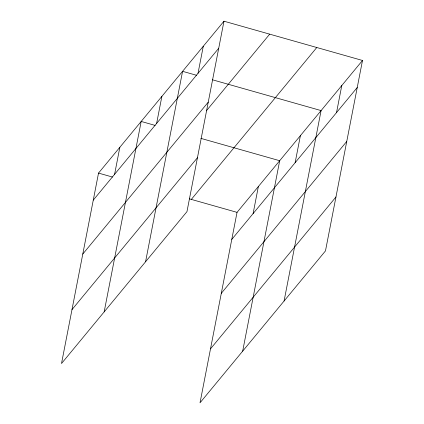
<?xml version="1.0" encoding="UTF-8"?>
<svg xmlns="http://www.w3.org/2000/svg" width="424" height="424" viewBox="0 0 424 424"><rect width="100%" height="100%" fill="white"/><g stroke="black" fill="none" stroke-linecap="round" stroke-linejoin="round"><path stroke-width="0.64" d="M223.978 21.2L98.527 173.093L61.507 363.532L186.963 211.64L223.978 21.2L362.494 60.468L325.473 250.907L200.022 402.8L237.037 212.36L362.494 60.468M114.597 174.317L119.854 147.271M104.161 311.889L141.181 121.45L155.147 125.409M156.626 123.432L161.878 96.386M145.564 261.767L182.58 71.322L196.545 75.287M198.024 73.304L203.282 46.264M253.107 213.579L258.364 186.539M242.676 351.157L279.692 160.717L200.891 138.378M295.136 162.699L300.393 135.654M284.075 301.029L321.09 110.59L212.419 79.781M336.534 112.572L341.792 85.531M93.269 200.139L218.726 48.246M82.786 254.056L208.242 102.163M206.345 110.85L269.691 34.159M71.99 309.61L197.446 157.717M191.33 199.402L316.786 47.509M231.78 239.406L357.236 87.508M221.302 293.323L346.752 141.431M210.5 348.878L335.956 196.985M98.527 173.093L112.493 177.052M189.417 198.861L237.037 212.36"/></g></svg>
